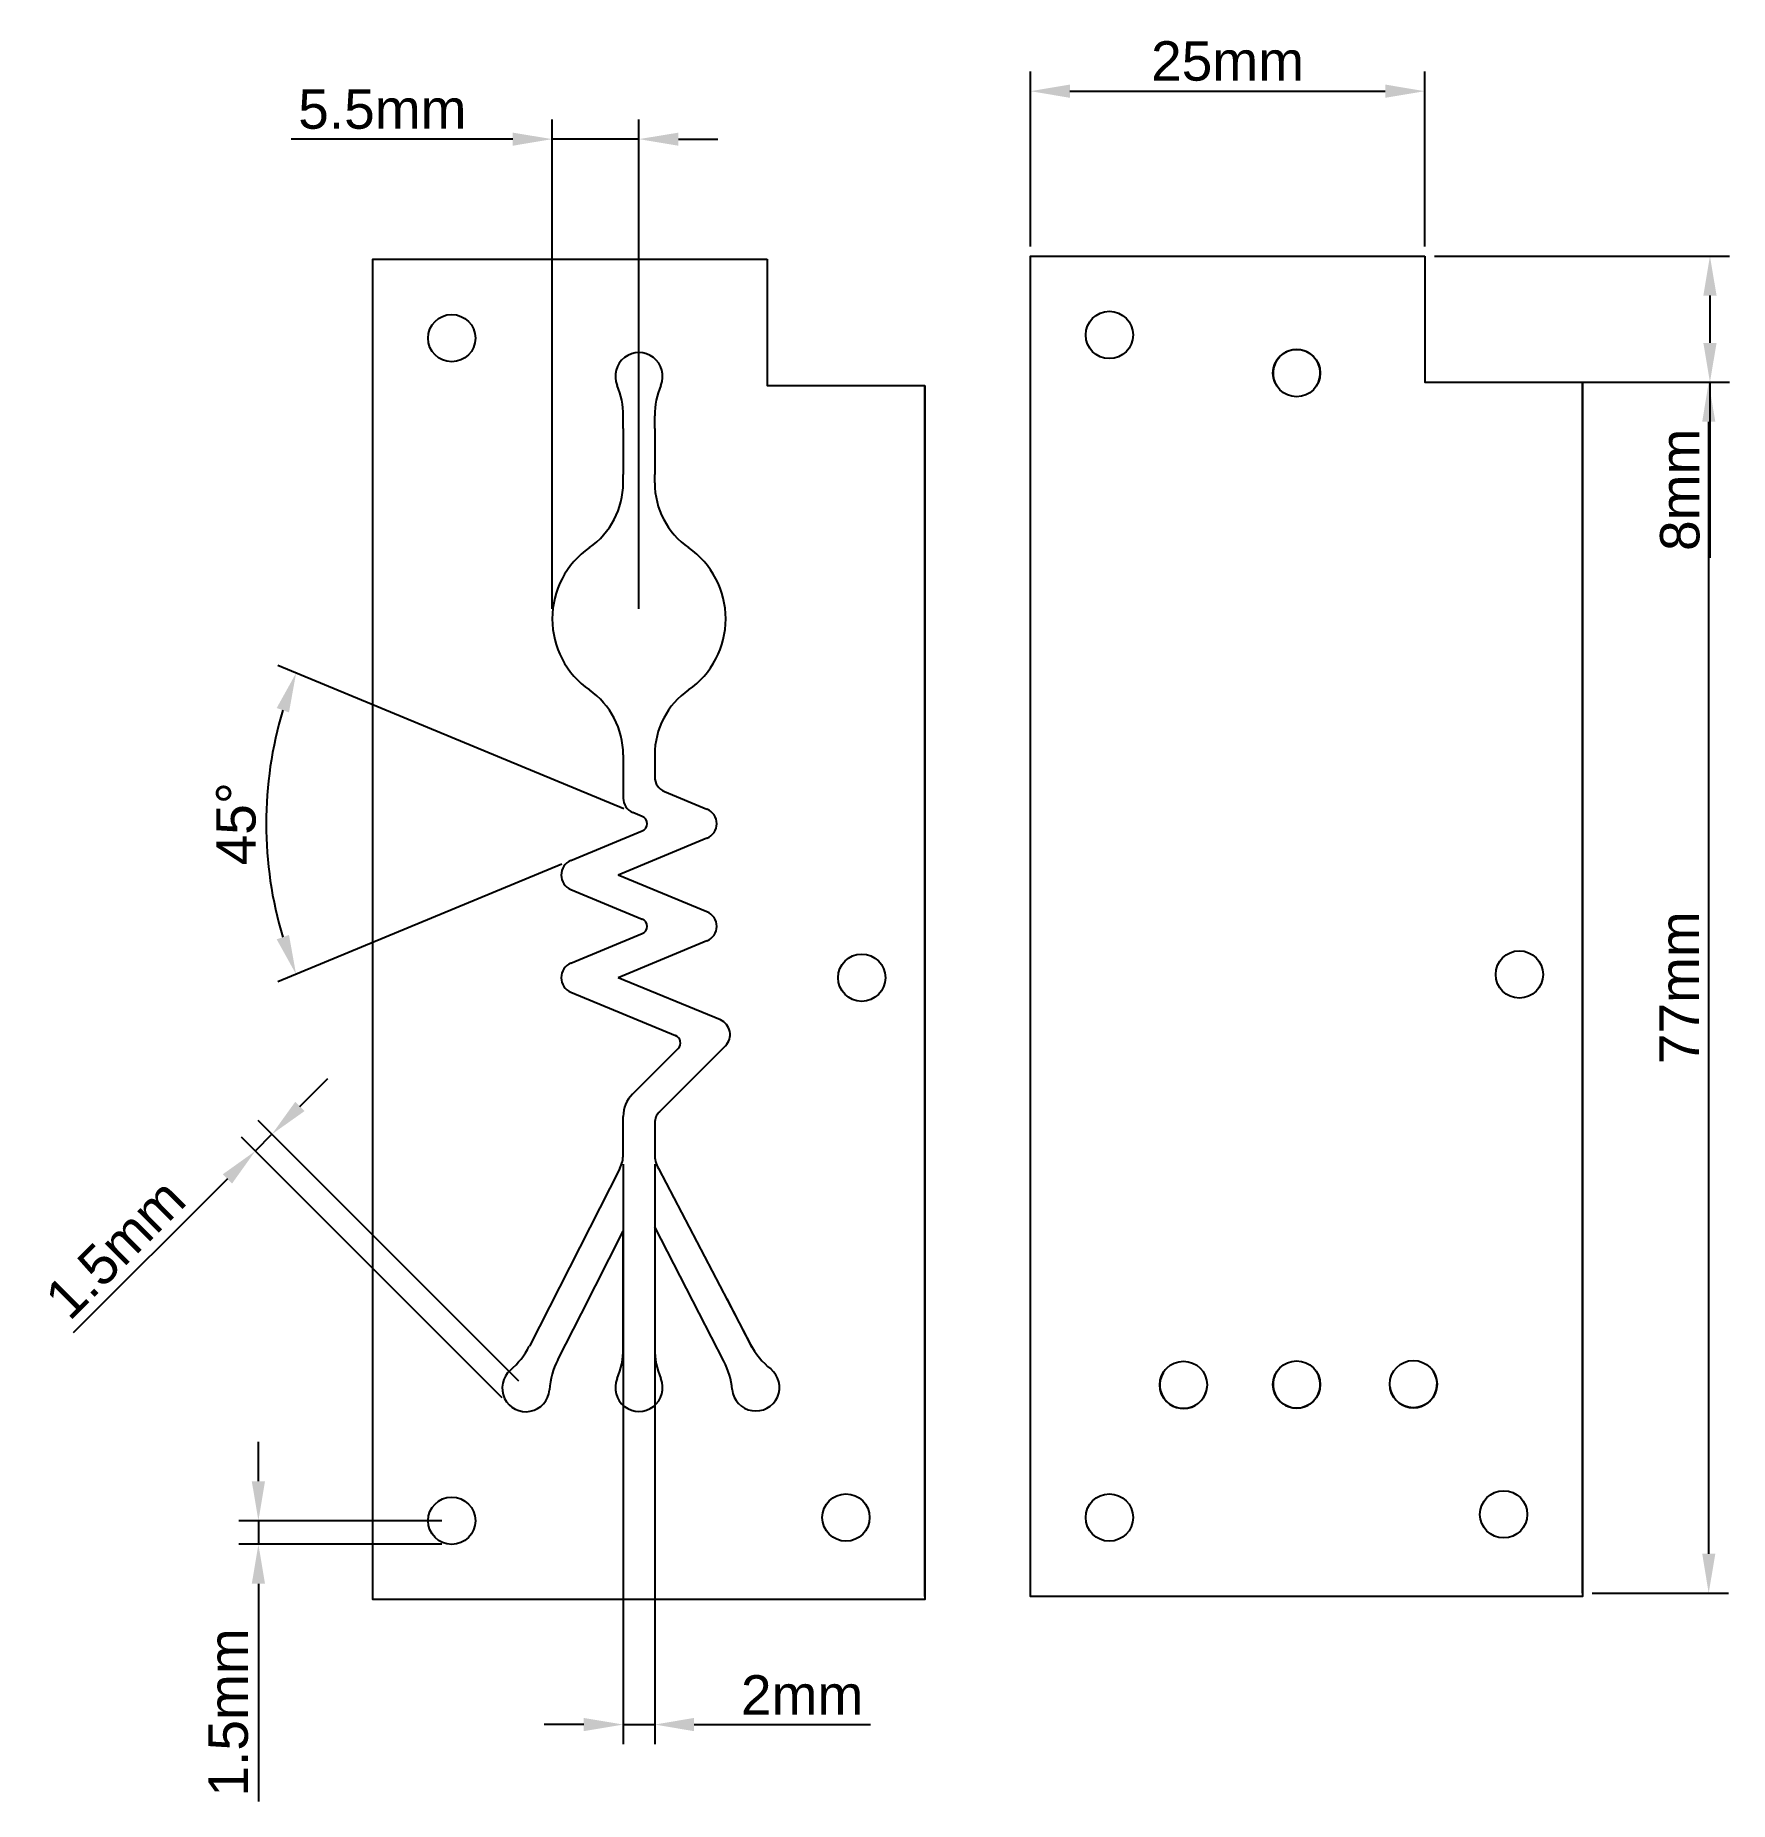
# Model space of a CAD drawing. Header units: millimetres. Extents: x 3030 to 3137, y 1694 to 1806.
import ezdxf

# ---------------------------------------------------------------- set-up
doc = ezdxf.new("R2010")
doc.units = ezdxf.units.MM
doc.styles.get("Standard").update_dxf_attribs({"font": 'arial.ttf'})
doc.dimstyles.new('ISO-25', dxfattribs={"dimtxt": 2.5, "dimasz": 2.5, "dimexe": 1.25, "dimexo": 0.625, "dimtad": 1, "dimtxsty": 'Standard', "dimcen": 2.5, "dimadec": 0, "dimazin": 0, "dimtfac": 1, "dimtmove": 0, "dimatfit": 3, "dimfxl": 1, "dimarcsym": 0})

# ---------------------------------------------------------------- blocks, each defined once
blk = doc.blocks.new('*D2')
at = {"color": 0, "lineweight": -2, "transparency": 16777216}
for p, q in [((3092.78, 1792.94), (3092.78, 1804.03)), ((3117.78, 1792.94), (3117.78, 1804.03)), ((3095.28, 1802.78), (3115.28, 1802.78))]:
    blk.add_line(p, q, dxfattribs=at)
at = {"color": 0, "transparency": 16777216}
for points in [[(3095.28, 1803.2), (3095.28, 1802.36), (3092.78, 1802.78)], [(3115.28, 1803.2), (3115.28, 1802.36), (3117.78, 1802.78)]]:
    blk.add_solid(points, dxfattribs=at)
at = {"layer": 'Defpoints', "color": 0, "transparency": 16777216}
for p in [(3117.78, 1802.78), (3092.78, 1792.32), (3117.78, 1792.32)]:
    blk.add_point(p, dxfattribs=at)
at = {"color": 0, "transparency": 16777216, "insert": (3105.28, 1804.68), "char_height": 2.5, "width": 3.6426, "attachment_point": 5}
blk.add_mtext('25mm', dxfattribs=at)
blk = doc.blocks.new('*D3')
at = {"color": 0, "lineweight": -2, "transparency": 16777216}
for p, q in [((3118.41, 1792.32), (3137.12, 1792.32)), ((3135.87, 1789.82), (3135.87, 1786.82)), ((3118.41, 1784.32), (3137.12, 1784.32)), ((3135.87, 1784.32), (3135.87, 1773.18))]:
    blk.add_line(p, q, dxfattribs=at)
at = {"color": 0, "transparency": 16777216}
for points in [[(3135.45, 1789.82), (3136.29, 1789.82), (3135.87, 1792.32)], [(3135.45, 1786.82), (3136.29, 1786.82), (3135.87, 1784.32)]]:
    blk.add_solid(points, dxfattribs=at)
at = {"layer": 'Defpoints', "color": 0, "transparency": 16777216}
for p in [(3117.78, 1792.32), (3117.78, 1784.32), (3135.87, 1784.32)]:
    blk.add_point(p, dxfattribs=at)
at = {"color": 0, "transparency": 16777216, "insert": (3133.97, 1777.5), "char_height": 2.5, "attachment_point": 5, "rotation": 90}
blk.add_mtext('8mm', dxfattribs=at)
blk = doc.blocks.new('*D4')
at = {"color": 0, "lineweight": -2, "transparency": 16777216}
for p, q in [((3128.41, 1784.32), (3137.04, 1784.32)), ((3135.79, 1710.02), (3135.79, 1781.82)), ((3128.41, 1707.52), (3137.04, 1707.52))]:
    blk.add_line(p, q, dxfattribs=at)
at = {"color": 0, "transparency": 16777216}
for points in [[(3135.38, 1781.82), (3136.21, 1781.82), (3135.79, 1784.32)], [(3135.38, 1710.02), (3136.21, 1710.02), (3135.79, 1707.52)]]:
    blk.add_solid(points, dxfattribs=at)
at = {"layer": 'Defpoints', "color": 0, "transparency": 16777216}
for p in [(3127.78, 1784.32), (3135.79, 1784.32), (3127.78, 1707.52)]:
    blk.add_point(p, dxfattribs=at)
at = {"color": 0, "transparency": 16777216, "insert": (3133.92, 1745.92), "char_height": 2.5, "attachment_point": 5, "rotation": 90}
blk.add_mtext('77mm', dxfattribs=at)
blk = doc.blocks.new('*D5')
at = {"color": 0, "lineweight": -2, "transparency": 16777216}
for p, q in [((3062.45, 1769.94), (3062.45, 1800.99)), ((3067.95, 1769.94), (3067.95, 1800.99)), ((3059.95, 1799.74), (3045.9, 1799.74)), ((3067.95, 1799.74), (3062.45, 1799.74)), ((3070.45, 1799.74), (3072.95, 1799.74))]:
    blk.add_line(p, q, dxfattribs=at)
at = {"color": 0, "transparency": 16777216}
for points in [[(3059.95, 1800.15), (3059.95, 1799.32), (3062.45, 1799.74)], [(3070.45, 1800.15), (3070.45, 1799.32), (3067.95, 1799.74)]]:
    blk.add_solid(points, dxfattribs=at)
at = {"layer": 'Defpoints', "color": 0, "transparency": 16777216}
for p in [(3062.45, 1799.74), (3062.45, 1769.32), (3067.95, 1769.32)]:
    blk.add_point(p, dxfattribs=at)
at = {"color": 0, "transparency": 16777216, "insert": (3051.68, 1801.63), "char_height": 2.5, "width": 4.5703, "attachment_point": 5}
blk.add_mtext('5.5mm', dxfattribs=at)
blk = doc.blocks.new('*D6')
at = {"color": 0, "lineweight": -2, "transparency": 16777216}
for p, q in [((3043.82, 1714.62), (3043.82, 1717.12)), ((3055.46, 1712.12), (3042.57, 1712.12)), ((3043.82, 1712.12), (3043.82, 1710.62)), ((3055.46, 1710.62), (3042.57, 1710.62)), ((3043.82, 1708.12), (3043.82, 1694.3))]:
    blk.add_line(p, q, dxfattribs=at)
at = {"color": 0, "transparency": 16777216}
for points in [[(3043.4, 1714.62), (3044.24, 1714.62), (3043.82, 1712.12)], [(3043.4, 1708.12), (3044.24, 1708.12), (3043.82, 1710.62)]]:
    blk.add_solid(points, dxfattribs=at)
at = {"layer": 'Defpoints', "color": 0, "transparency": 16777216}
for p in [(3056.08, 1712.12), (3043.82, 1710.62), (3056.08, 1710.62)]:
    blk.add_point(p, dxfattribs=at)
at = {"color": 0, "transparency": 16777216, "insert": (3041.92, 1699.96), "char_height": 2.5, "attachment_point": 5, "rotation": 90}
blk.add_mtext('1.5mm', dxfattribs=at)
blk = doc.blocks.new('*D7')
at = {"color": 0, "lineweight": -2, "transparency": 16777216}
for p, q in [((3046.45, 1738.39), (3048.22, 1740.16)), ((3060.34, 1720.97), (3043.8, 1737.51)), ((3059.28, 1719.91), (3042.74, 1736.45)), ((3044.68, 1736.63), (3043.62, 1735.56)), ((3041.85, 1733.8), (3032.08, 1724.03))]:
    blk.add_line(p, q, dxfattribs=at)
at = {"color": 0, "transparency": 16777216}
for points in [[(3046.16, 1738.69), (3046.75, 1738.1), (3044.68, 1736.63)], [(3041.56, 1734.09), (3042.15, 1733.5), (3043.62, 1735.56)]]:
    blk.add_solid(points, dxfattribs=at)
at = {"layer": 'Defpoints', "color": 0, "transparency": 16777216}
for p in [(3043.62, 1735.56), (3060.78, 1720.53), (3059.72, 1719.47)]:
    blk.add_point(p, dxfattribs=at)
at = {"color": 0, "transparency": 16777216, "insert": (3034.74, 1729.37), "char_height": 2.5, "attachment_point": 5, "rotation": 45}
blk.add_mtext('1.5mm', dxfattribs=at)
blk = doc.blocks.new('*D8')
at = {"color": 0, "lineweight": -2, "transparency": 16777216}
for p, q in [((3066.99, 1757.27), (3045.05, 1766.36)), ((3063.06, 1753.75), (3045.05, 1746.29))]:
    blk.add_line(p, q, dxfattribs=at)
blk.add_arc((3069.27, 1756.32), 24.96, 163.2405, 196.7595, dxfattribs=at)
at = {"color": 0, "transparency": 16777216}
for points in [[(3044.98, 1763.66), (3045.76, 1763.38), (3046.21, 1765.88)], [(3045.76, 1749.27), (3044.98, 1748.99), (3046.21, 1746.77)]]:
    blk.add_solid(points, dxfattribs=at)
at = {"layer": 'Defpoints', "color": 0, "transparency": 16777216}
for p in [(3044.52, 1759.58), (3067.57, 1757.03), (3068.16, 1756.79), (3068.16, 1755.86), (3063.64, 1753.99)]:
    blk.add_point(p, dxfattribs=at)
at = {"color": 0, "transparency": 16777216, "insert": (3042.41, 1756.32), "char_height": 2.5, "attachment_point": 5, "rotation": 90}
blk.add_mtext('45°', dxfattribs=at)
blk = doc.blocks.new('*D9')
at = {"color": 0, "lineweight": -2, "transparency": 16777216}
for p, q in [((3066.95, 1734.74), (3066.95, 1697.94)), ((3068.95, 1734.74), (3068.95, 1697.94)), ((3064.45, 1699.19), (3061.95, 1699.19)), ((3066.95, 1699.19), (3068.95, 1699.19)), ((3071.45, 1699.19), (3082.64, 1699.19))]:
    blk.add_line(p, q, dxfattribs=at)
at = {"color": 0, "transparency": 16777216}
for points in [[(3064.45, 1699.61), (3064.45, 1698.77), (3066.95, 1699.19)], [(3071.45, 1699.61), (3071.45, 1698.77), (3068.95, 1699.19)]]:
    blk.add_solid(points, dxfattribs=at)
at = {"layer": 'Defpoints', "color": 0, "transparency": 16777216}
for p in [(3066.95, 1735.36), (3068.95, 1735.36), (3068.95, 1699.19)]:
    blk.add_point(p, dxfattribs=at)
at = {"color": 0, "transparency": 16777216, "insert": (3078.3, 1701.07), "char_height": 2.5, "attachment_point": 5}
blk.add_mtext('2mm', dxfattribs=at)

msp = doc.modelspace()

# ---------------------------------------------------------------- linework, layer by layer
for p, q in [((3086.081, 1707.32), (3086.081, 1784.117)), ((3127.785, 1707.522), (3127.785, 1784.32)), ((3066.954, 1781.396), (3066.954, 1782.199)), ((3066.954, 1781.396), (3066.954, 1778.47)), ((3068.954, 1781.396), (3068.954, 1782.199)), ((3068.954, 1781.396), (3068.954, 1778.47)), ((3066.954, 1777.934), (3066.954, 1778.47)), ((3068.954, 1777.934), (3068.954, 1778.47)), ((3066.954, 1760.701), (3066.954, 1760.465)), ((3066.954, 1760.465), (3066.954, 1757.952)), ((3068.954, 1760.701), (3068.954, 1759.288)), ((3066.954, 1758.62), (3066.954, 1757.952)), ((3069.571, 1758.364), (3072.267, 1757.248)), ((3068.156, 1756.786), (3067.571, 1757.028)), ((3063.642, 1753.992), (3068.156, 1755.862)), ((3072.267, 1755.4), (3066.638, 1753.068)), ((3063.642, 1752.144), (3068.156, 1750.275)), ((3072.267, 1750.737), (3066.638, 1753.068)), ((3063.642, 1747.481), (3068.156, 1749.351)), ((3072.267, 1748.889), (3066.638, 1746.557)), ((3073.115, 1743.874), (3066.638, 1746.557)), ((3063.642, 1745.633), (3070.275, 1742.885)), ((3067.916, 1739.549), (3070.438, 1742.07)), ((3073.439, 1742.243), (3071.214, 1740.018)), ((3071.214, 1740.018), (3069.247, 1738.051)), ((3067.916, 1739.549), (3067.54, 1739.172)), ((3066.954, 1735.364), (3066.954, 1737.758)), ((3068.954, 1737.344), (3068.954, 1735.377)), ((3066.736, 1734.456), (3061.001, 1723.193)), ((3069.183, 1734.447), (3075.031, 1723.3)), ((3064.302, 1725.268), (3066.954, 1730.476)), ((3066.954, 1723.053), (3066.954, 1730.476)), ((3068.954, 1730.756), (3068.954, 1723.053)), ((3071.77, 1725.283), (3068.954, 1730.756)), ((3062.806, 1722.331), (3064.302, 1725.268)), ((3073.338, 1722.234), (3071.77, 1725.283)), ((3075.137, 1723.109), (3073.548, 1726.198))]:
    msp.add_line(p, q)
for points in [[(3086.081, 1784.117), (3086.081, 1707.117), (3051.081, 1707.117), (3051.081, 1792.117), (3076.081, 1792.117)], [(3076.081, 1792.117), (3076.081, 1784.117), (3086.081, 1784.117)], [(3127.785, 1784.32), (3127.785, 1707.32), (3092.785, 1707.32), (3092.785, 1792.32), (3117.785, 1792.32)], [(3117.785, 1792.32), (3117.785, 1784.32), (3127.785, 1784.32)]]:
    msp.add_lwpolyline(points)
for centre in [(3056.081, 1787.117), (3097.785, 1787.32), (3109.658, 1784.901), (3082.081, 1746.557), (3123.785, 1746.76), (3102.482, 1720.732), (3109.658, 1720.756), (3117.065, 1720.78), (3122.785, 1712.522), (3056.081, 1712.117), (3081.081, 1712.32), (3097.785, 1712.32)]:
    msp.add_circle(centre, 1.5)
for centre, radius, start, end in [((3067.954, 1784.699), 1.5, 337.38014, 202.61986), ((3109.658, 1784.901), 1.5, 337.38014, 202.61986), ((3061.954, 1782.199), 5, 0, 22.61986), ((3073.954, 1782.199), 5, 157.38014, 180), ((3061.954, 1777.934), 5, 304.8499, 0), ((3073.954, 1777.934), 5, 180, 235.1501), ((3067.954, 1769.317), 5.5, 124.8499, 235.1501), ((3067.954, 1769.317), 5.5, 304.8499, 55.1501), ((3061.954, 1760.701), 5, 0, 55.1501), ((3073.954, 1760.701), 5, 124.8499, 180), ((3069.954, 1759.288), 1, 180, 247.5), ((3067.954, 1757.952), 1, 180, 247.5), ((3067.965, 1756.324), 0.5, 292.5, 67.5), ((3071.884, 1756.324), 1, 292.5, 67.5), ((3064.024, 1753.068), 1, 112.5, 247.5), ((3067.965, 1749.813), 0.5, 292.5, 67.5), ((3071.884, 1749.813), 1, 292.5, 67.5), ((3064.024, 1746.557), 1, 112.5, 247.5), ((3072.732, 1742.95), 1, 315, 67.5), ((3070.084, 1742.424), 0.5, 315, 67.5), ((3068.954, 1737.758), 2, 135, 180), ((3069.954, 1737.344), 1, 135, 180), ((3064.954, 1735.364), 2, 333.01395, 0), ((3064.954, 1735.364), 2, 333.01395, 0), ((3070.954, 1735.377), 2, 180, 207.6838), ((3070.954, 1735.377), 2, 180, 207.6838), ((3056.545, 1725.462), 5, 310.63988, 333.01395), ((3061.954, 1723.053), 5, 337.38014, 0), ((3073.954, 1723.053), 5, 180, 202.61986), ((3079.459, 1725.623), 5, 207.6838, 230.91859), ((3067.262, 1720.062), 5, 153.01361, 175.87755), ((3068.892, 1719.947), 5, 5.56779, 27.22313), ((3102.482, 1720.732), 1.5, 130.63988, 355.87755), ((3117.065, 1720.78), 1.5, 185.56779, 50.91859), ((3060.779, 1720.529), 1.5, 130.63988, 355.87755), ((3067.954, 1720.553), 1.5, 157.38014, 22.61986), ((3075.361, 1720.578), 1.5, 185.56779, 50.91859), ((3109.658, 1720.756), 1.5, 157.38014, 22.61986)]:
    msp.add_arc(centre, radius, start, end)

# ---------------------------------------------------------------- dimensions: what is measured, and where the dimension line sits
for base, p1, p2, text, picture, middle in [((3117.785, 1802.781), (3092.785, 1792.32), (3117.785, 1792.32), '<>mm', '*D2', (3105.285, 1804.682)), ((3062.454, 1799.737), (3067.954, 1769.317), (3062.454, 1769.317), '5.5mm', '*D5', (3051.677, 1801.633)), ((3068.954, 1699.191), (3066.954, 1735.364), (3068.954, 1735.364), '<>mm', '*D9', (3078.296, 1701.071))]:
    dim = msp.add_linear_dim(base=base, p1=p1, p2=p2, text=text, dimstyle='ISO-25')
    dim.commit()
    dim.dimension.update_dxf_attribs({"geometry": picture, "text_midpoint": middle})
for base, p1, p2, text, picture, middle in [((3135.87, 1784.32), (3117.785, 1792.32), (3117.785, 1784.32), '<>mm', '*D3', (3133.969, 1777.498)), ((3135.794, 1784.32), (3127.785, 1707.522), (3127.785, 1784.32), '77mm', '*D4', (3133.919, 1745.921)), ((3043.821, 1710.617), (3056.081, 1712.117), (3056.081, 1710.617), '1.5mm', '*D6', (3041.92, 1699.958))]:
    dim = msp.add_linear_dim(base=base, p1=p1, p2=p2, angle=90, text=text, dimstyle='ISO-25')
    dim.commit()
    dim.dimension.update_dxf_attribs({"geometry": picture, "text_midpoint": middle})
dim = msp.add_angular_dim_2l(base=(3044.522, 1759.582), line1=((3068.156, 1756.786), (3067.571, 1757.028)), line2=((3063.642, 1753.992), (3068.156, 1755.862)), dimstyle='ISO-25')
dim.commit()
dim.dimension.update_dxf_attribs({"geometry": '*D8', "text_midpoint": (3042.412, 1756.324)})
dim = msp.add_aligned_dim(p1=(3060.779, 1720.529), p2=(3059.718, 1719.469), distance=-22.763, text='1.5mm', dimstyle='ISO-25')
dim.commit()
dim.dimension.update_dxf_attribs({"geometry": '*D7', "text_midpoint": (3034.741, 1729.372)})

doc.saveas('drawing.dxf')
